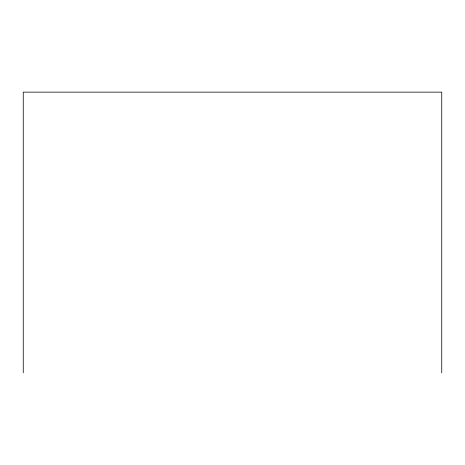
<?xml version="1.0" encoding="UTF-8"?>
<svg xmlns="http://www.w3.org/2000/svg" width="465" height="465" viewBox="0 0 465 465"><rect width="100%" height="100%" fill="white"/><g stroke="black" fill="none" stroke-linecap="round" stroke-linejoin="round"><path stroke-width="0.7" d="M441.75 372.866L441.75 92.134L23.25 92.134L23.25 372.866"/></g></svg>
